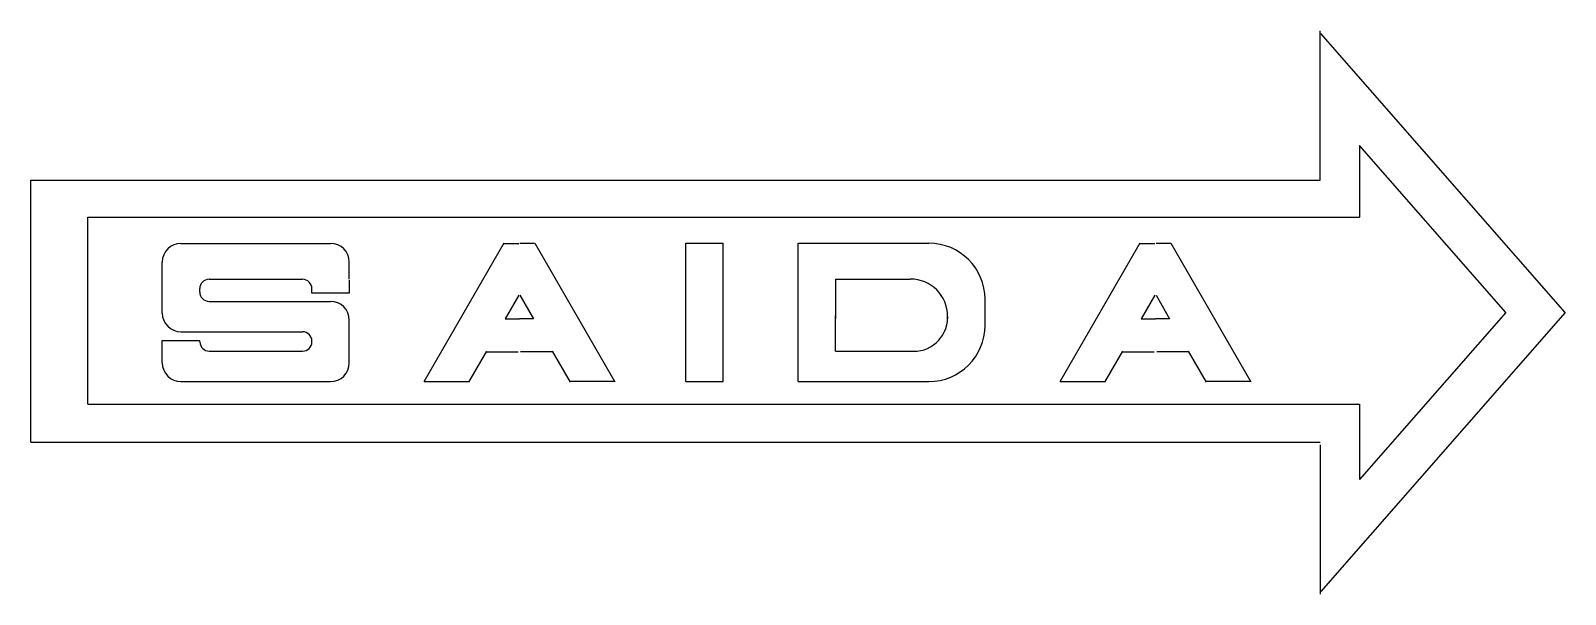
# Model space of a CAD drawing. Header units: millimetres. Extents: x -6827.65 to -6827.24, y -598.138 to -597.987.
import ezdxf

# ---------------------------------------------------------------- set-up
doc = ezdxf.new("R2010")
doc.units = ezdxf.units.MM
doc.layers.add('INCÊNDIO_DETALHES', color=7, linetype='Continuous')

msp = doc.modelspace()

# ---------------------------------------------------------------- linework, layer by layer
at = {"layer": 'INCÊNDIO_DETALHES', "color": 3, "linetype": 'Continuous'}
for p, q in [((-6827.305313545011, -598.0272832822749), (-6827.305313545011, -597.9872832822749)), ((-6827.239737345447, -598.0626172257395), (-6827.305120662999, -597.9880451803702)), ((-6827.255630302466, -598.0626172257395), (-6827.294756705897, -598.0179921433614)), ((-6827.294756705897, -598.0179921433614), (-6827.294756705897, -598.0371715576895)), ((-6827.650086528163, -598.0972832822749), (-6827.650086528163, -598.0272832822749)), ((-6827.650086528163, -598.0272832822749), (-6827.305313545011, -598.0272832822749)), ((-6827.63476977236, -598.0871110225422), (-6827.63476977236, -598.0371715576895)), ((-6827.63476977236, -598.0371715576895), (-6827.294756705897, -598.0371715576895)), ((-6827.239737345447, -598.0626172257395), (-6827.305120662999, -598.1371892711088)), ((-6827.255630302466, -598.0626172257395), (-6827.294756705897, -598.1072423081176)), ((-6827.63476977236, -598.0871110225422), (-6827.294756705897, -598.0871110225422)), ((-6827.294756705897, -598.0871110225422), (-6827.294756705897, -598.1072423081176)), ((-6827.650086528163, -598.0972832822749), (-6827.305313545011, -598.0972832822749)), ((-6827.305313545011, -598.0979511692042), (-6827.305313545011, -598.137951169204))]:
    msp.add_line(p, q, dxfattribs=at)
at = {"layer": 'INCÊNDIO_DETALHES', "color": 4, "linetype": 'Continuous'}
for p, q in [((-6827.609903549231, -598.0441380046937), (-6827.569903549231, -598.0441380046937)), ((-6827.523559071502, -598.0440956234796), (-6827.544945994128, -598.0811222224197)), ((-6827.523511213345, -598.0441773583515), (-6827.5195842305, -598.0441773583515)), ((-6827.515329997933, -598.0441773583515), (-6827.519256980777, -598.0441773583515)), ((-6827.515282139775, -598.0440956234796), (-6827.493895217149, -598.0811222224197)), ((-6827.47490354923, -598.0810707562504), (-6827.47490354923, -598.0440956234796)), ((-6827.47490354923, -598.0440956234796), (-6827.464903549231, -598.0440956234796)), ((-6827.464903549231, -598.0810707562504), (-6827.464903549231, -598.0440956234796)), ((-6827.444903549231, -598.0810707562504), (-6827.444903549231, -598.0440956234796)), ((-6827.444903549231, -598.0440956234796), (-6827.409903549231, -598.0440956234796)), ((-6827.353469227917, -598.0440956234796), (-6827.374856150544, -598.0811222224197)), ((-6827.353421369759, -598.0441773583515), (-6827.349494386915, -598.0441773583515)), ((-6827.345240154347, -598.0441773583515), (-6827.349167137192, -598.0441773583515)), ((-6827.34519229619, -598.0440956234796), (-6827.323805373563, -598.0811222224197)), ((-6827.614903549231, -598.0627749640436), (-6827.614903549231, -598.0491380046936)), ((-6827.564903549231, -598.0537405212875), (-6827.564903549231, -598.0491380046936)), ((-6827.602403549231, -598.0537405212875), (-6827.577389243506, -598.0537405212875)), ((-6827.564908161533, -598.0539857281896), (-6827.564908161533, -598.0574186591192)), ((-6827.434903549231, -598.0536618093986), (-6827.434903549231, -598.0642845186919)), ((-6827.434903549231, -598.0536618093986), (-6827.414903549231, -598.0536618093986)), ((-6827.604903549231, -598.0571497599816), (-6827.604903549231, -598.0562405212875)), ((-6827.574889243506, -598.0574186591192), (-6827.574889243506, -598.0562405212875)), ((-6827.564908161533, -598.0574186591192), (-6827.574889243506, -598.0574186591192)), ((-6827.5195842305, -598.0579820117001), (-6827.523212924564, -598.0642845186919)), ((-6827.519256980777, -598.0579820117001), (-6827.515628286714, -598.0642845186919)), ((-6827.394903549231, -598.0660707562503), (-6827.394903549231, -598.0590956234796)), ((-6827.349494386915, -598.0579820117001), (-6827.353123080979, -598.0642845186919)), ((-6827.349167137192, -598.0579820117001), (-6827.345538443128, -598.0642845186919)), ((-6827.602403549231, -598.0596497599817), (-6827.569903549231, -598.0596497599817)), ((-6827.564903549231, -598.0760707562503), (-6827.564903549231, -598.0646497599815)), ((-6827.523212924564, -598.0642845186919), (-6827.519420605639, -598.0642845186919)), ((-6827.515628286714, -598.0642845186919), (-6827.519420605639, -598.0642845186919)), ((-6827.434903549231, -598.0729455521883), (-6827.434903549231, -598.0634671516805)), ((-6827.404903549231, -598.0640898609738), (-6827.404903549231, -598.0634671516805)), ((-6827.404903549231, -598.0636618093986), (-6827.404903549231, -598.0642845186919)), ((-6827.353123080979, -598.0642845186919), (-6827.349330762054, -598.0642845186919)), ((-6827.345538443128, -598.0642845186919), (-6827.349330762054, -598.0642845186919)), ((-6827.604832489425, -598.0701695415095), (-6827.61497719626, -598.0701695415095)), ((-6827.61497719626, -598.0701695415095), (-6827.61497719626, -598.0745833069076)), ((-6827.609903549231, -598.0677749640436), (-6827.57740354923, -598.0677749640436)), ((-6827.604832489425, -598.0704455521884), (-6827.604832489425, -598.0701695415095)), ((-6827.574903549231, -598.0704455521884), (-6827.574903549231, -598.0702749640435)), ((-6827.614903549231, -598.0760707562503), (-6827.614903549231, -598.0729455521883)), ((-6827.602332489425, -598.0729455521883), (-6827.57740354923, -598.0729455521883)), ((-6827.528199549866, -598.0729455521883), (-6827.533001420733, -598.08128569445)), ((-6827.5284199419, -598.073112051775), (-6827.519747855362, -598.073112051775)), ((-6827.510421269377, -598.073112051775), (-6827.519093355915, -598.073112051775)), ((-6827.510641661412, -598.0729455521883), (-6827.505839790544, -598.08128569445)), ((-6827.434903549231, -598.0729455521883), (-6827.414903549231, -598.0729455521883)), ((-6827.358109706281, -598.0729455521883), (-6827.362911577148, -598.08128569445)), ((-6827.358330098315, -598.073112051775), (-6827.349658011776, -598.073112051775)), ((-6827.340331425791, -598.073112051775), (-6827.34900351233, -598.073112051775)), ((-6827.340551817826, -598.0729455521883), (-6827.335749946959, -598.08128569445)), ((-6827.609903549231, -598.0810707562504), (-6827.569903549231, -598.0810707562504)), ((-6827.544903549231, -598.0810707562504), (-6827.544903549231, -598.0810487387199)), ((-6827.544903549231, -598.0810707562504), (-6827.532877669189, -598.0810707562504)), ((-6827.493937662046, -598.0810707562504), (-6827.505963542088, -598.0810707562504)), ((-6827.493937662046, -598.0810707562504), (-6827.493937662046, -598.0810487387199)), ((-6827.47490354923, -598.0810707562504), (-6827.464903549231, -598.0810707562504)), ((-6827.444903549231, -598.0810707562504), (-6827.409903549231, -598.0810707562504)), ((-6827.374813705645, -598.0810707562504), (-6827.374813705645, -598.0810487387199)), ((-6827.374813705645, -598.0810707562504), (-6827.362787825604, -598.0810707562504)), ((-6827.323847818461, -598.0810707562504), (-6827.335873698503, -598.0810707562504)), ((-6827.323847818461, -598.0810707562504), (-6827.323847818461, -598.0810487387199))]:
    msp.add_line(p, q, dxfattribs=at)
for centre, radius, start, end in [((-6827.609903549231, -598.0491380046936), 0.004999999999997401, 90, 180), ((-6827.569903549231, -598.0491380046936), 0.004999999999997401, 0, 90), ((-6827.409903549231, -598.0590956234796), 0.0149999999999922, 0, 90), ((-6827.602403549231, -598.0562405212875), 0.002499999999998701, 90, 180), ((-6827.577389243506, -598.0562405212875), 0.002499999999998701, 0, 90), ((-6827.414903549231, -598.0636618093986), 0.009999999999994803, 0, 90), ((-6827.602403549231, -598.0571497599816), 0.002499999999998701, 180, 270), ((-6827.609903549231, -598.0627749640436), 0.004999999999997401, 180, 270), ((-6827.569903549231, -598.0646497599815), 0.004999999999997401, 0, 90), ((-6827.413980989366, -598.0639133905133), 0.009079155314692456, 264.1679404187336, 358.8862786243965), ((-6827.409903549231, -598.0660707562503), 0.0149999999999922, 270, 0), ((-6827.602332489425, -598.0704455521884), 0.002499999999998701, 180, 270), ((-6827.57740354923, -598.0702749640435), 0.002499999999998701, 0, 90), ((-6827.57740354923, -598.0704455521884), 0.002499999999998701, 270, 0), ((-6827.609903549231, -598.0760707562503), 0.004999999999997401, 180, 270), ((-6827.569903549231, -598.0760707562503), 0.004999999999997401, 270, 0)]:
    msp.add_arc(centre, radius, start, end, dxfattribs=at)

doc.saveas('drawing.dxf')
